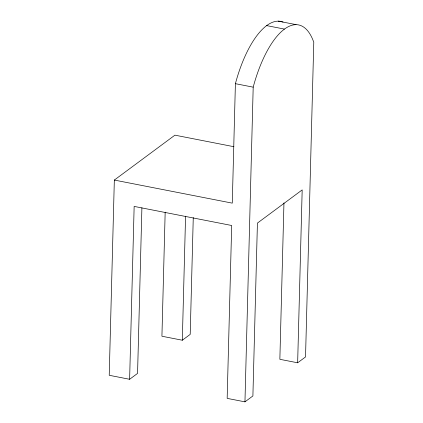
<?xml version="1.0" encoding="UTF-8"?>
<svg xmlns="http://www.w3.org/2000/svg" width="423" height="423" viewBox="0 0 423 423"><rect width="100%" height="100%" fill="white"/><g stroke="black" fill="none" stroke-linecap="round" stroke-linejoin="round"><path stroke-width="0.63" d="M233.887 146.702L174.921 135.159L114.337 180.066L109.224 375.291L129.623 379.283L137.565 373.398L141.901 207.778M129.623 379.283L134.149 206.408L231.688 225.491L227.162 398.371L244.954 401.85L252.896 395.96L257.422 223.085L302.181 189.911L297.649 362.791L279.857 359.312L283.955 202.929M165.171 212.182L161.924 336.232L182.318 340.224L190.207 334.382L193.263 217.591M182.318 340.224L185.57 216.174M283.04 22.07A84.145 33.01 -78.9 0 0 235.4 83.675L232.275 203.14L114.337 180.066M244.954 401.85L253.192 87.154A84.145 33.01 -78.9 0 1 313.776 42.252L305.533 356.949L297.649 362.791M278.271 21.15L296.063 24.629M266.627 25.602L284.42 29.081M235.4 83.675L253.192 87.154"/></g></svg>
